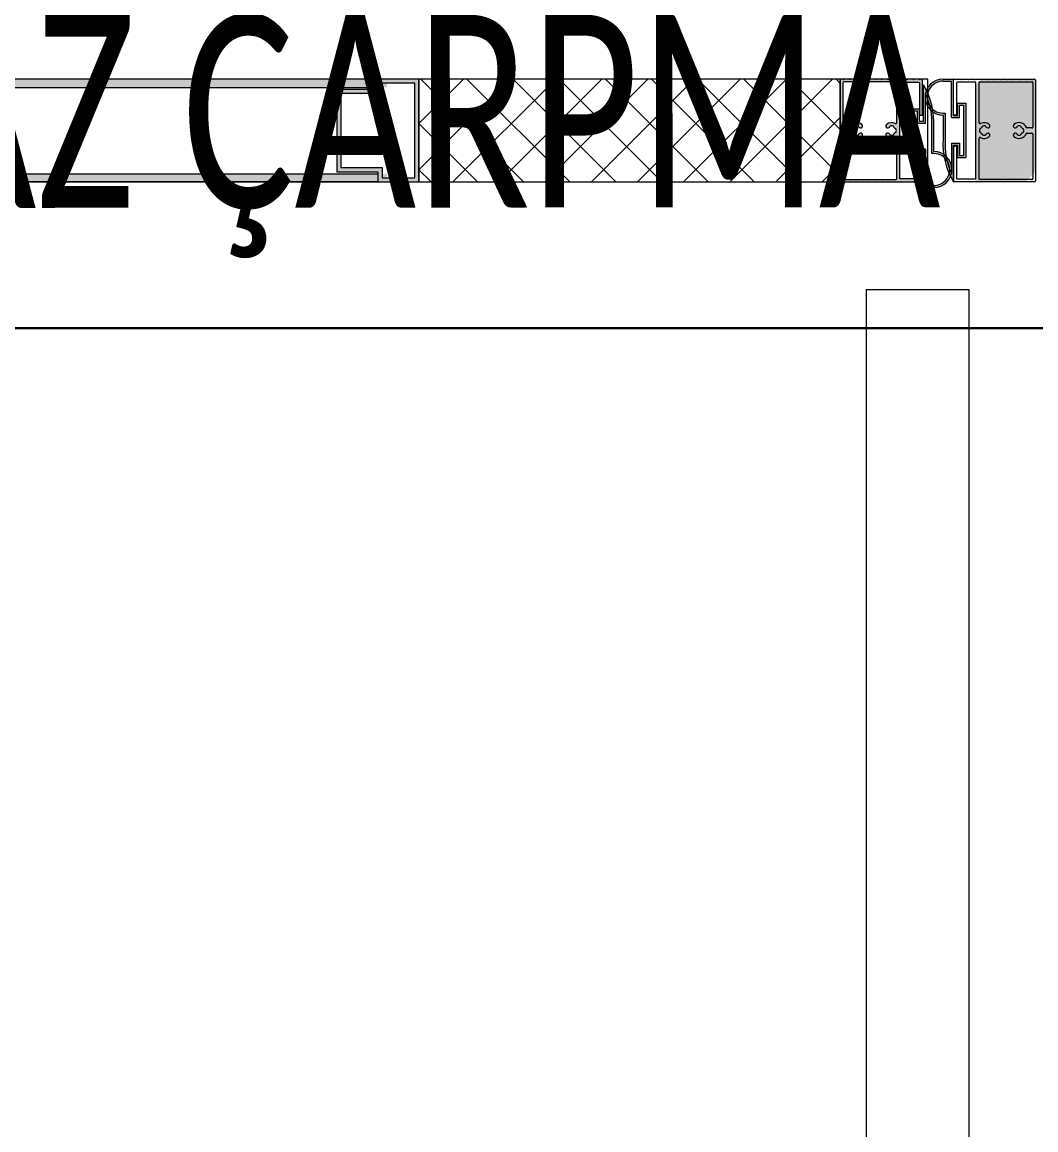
# Model space of a CAD drawing. Header units: millimetres. Extents: x -10496 to -5455, y -188 to 7293.
# Drawn here: x -7990.04 to -7947.97, y 4921.12 to 4967.08 of the extents above; entities that cross this region are included whole.
import ezdxf

# ---------------------------------------------------------------- set-up
doc = ezdxf.new("R2010")
doc.units = ezdxf.units.MM
doc.linetypes.add('ACAD_ISO03W100', pattern=[30, 12, -18])
for name, color, linetype in [('02_BEMASSUNG', 4, 'Continuous'), ('GJC ALAN', 2, 'Continuous'), ('İÇERİK1', 14, 'Continuous'), ('Kıtc-006 Yazı 001', 1, 'Continuous')]:
    doc.layers.add(name, color=color, linetype=linetype)
doc.layers.add('GJC_ölçüler', color=253, linetype='Continuous', lineweight=5)
doc.styles.add('Ölçü50', font='calibri.ttf', dxfattribs={"width": 0.7})

# ---------------------------------------------------------------- blocks, each defined once
blk = doc.blocks.new('180kapı')
at = {"lineweight": 9}
h = blk.add_hatch(color=4, dxfattribs=at)
h.dxf.hatch_style = 1
h.paths.add_polyline_path([(17410.694, 16919.361), (17410.694, 16919.02), (17444.809, 16919.02), (17444.809, 16919.361)])
h.paths.add_polyline_path([(17444.809, 16915.097), (17444.809, 16915.438), (17410.694, 16915.438), (17410.694, 16915.097)])
at = {"lineweight": 9, "true_color": 0x000000}
h = blk.add_hatch(color=18, dxfattribs=at)
h.dxf.hatch_style = 1
h.paths.add_polyline_path([(17444.425, 16919.361), (17446.131, 16919.361), (17446.131, 16915.097), (17444.425, 16915.097), (17444.425, 16915.438), (17444.425, 16915.523), (17442.719, 16915.523), (17442.719, 16918.934), (17444.425, 16918.934)])
h.paths.add_polyline_path([(17444.596, 16919.19), (17444.596, 16918.764), (17442.89, 16918.764), (17442.89, 16915.694), (17444.596, 16915.694), (17444.596, 16915.267), (17445.96, 16915.267), (17445.96, 16919.19)], flags=16)
at = {"lineweight": 9, "true_color": 0xc7c8ca}
h = blk.add_hatch(color=9, dxfattribs=at)
h.dxf.hatch_style = 1
h.paths.add_polyline_path([(17465.095, 16919.361), (17465.069, 16919.335), (17465.043, 16919.361), (17464.83, 16919.361), (17464.805, 16919.335), (17464.779, 16919.361), (17464.566, 16919.361), (17464.54, 16919.335), (17464.515, 16919.361), (17464.301, 16919.361), (17464.276, 16919.335), (17464.25, 16919.361), (17464.037, 16919.361), (17464.011, 16919.335), (17463.986, 16919.361), (17463.773, 16919.361), (17463.747, 16919.335), (17463.721, 16919.361), (17463.657, 16919.361, 0.414214), (17463.615, 16919.318), (17463.615, 16915.139, 0.414214), (17463.657, 16915.097), (17463.721, 16915.097), (17463.747, 16915.122), (17463.773, 16915.097), (17463.986, 16915.097), (17464.011, 16915.122), (17464.037, 16915.097), (17464.25, 16915.097), (17464.276, 16915.122), (17464.301, 16915.097), (17464.515, 16915.097), (17464.54, 16915.122), (17464.566, 16915.097), (17464.779, 16915.097), (17464.805, 16915.122), (17464.83, 16915.097), (17465.043, 16915.097), (17465.069, 16915.122), (17465.095, 16915.097), (17465.308, 16915.097), (17465.333, 16915.122), (17465.359, 16915.097), (17465.572, 16915.097), (17465.598, 16915.122), (17465.623, 16915.097), (17465.837, 16915.097), (17465.862, 16915.122), (17465.888, 16915.097), (17466.101, 16915.097), (17466.127, 16915.122), (17466.152, 16915.097), (17466.365, 16915.097), (17466.391, 16915.122), (17466.416, 16915.097), (17466.63, 16915.097), (17466.655, 16915.122), (17466.681, 16915.097), (17466.894, 16915.097), (17466.92, 16915.122), (17466.945, 16915.097), (17467.005, 16915.097, 0.414214), (17467.026, 16915.118), (17467.026, 16916.589), (17466.919, 16916.589), (17466.898, 16916.589), (17466.898, 16915.25, -0.414214), (17466.872, 16915.224), (17466.088, 16915.224), (17466.088, 16919.233), (17466.872, 16919.233, -0.414214), (17466.898, 16919.207), (17466.898, 16917.868), (17466.919, 16917.868), (17467.026, 16917.868), (17467.026, 16919.34, 0.414214), (17467.005, 16919.361), (17466.945, 16919.361), (17466.92, 16919.335), (17466.894, 16919.361), (17466.681, 16919.361), (17466.655, 16919.335), (17466.63, 16919.361), (17466.416, 16919.361), (17466.391, 16919.335), (17466.365, 16919.361), (17466.152, 16919.361), (17466.127, 16919.335), (17466.101, 16919.361), (17465.888, 16919.361), (17465.862, 16919.335), (17465.837, 16919.361), (17465.623, 16919.361), (17465.598, 16919.335), (17465.572, 16919.361), (17465.359, 16919.361), (17465.333, 16919.335), (17465.308, 16919.361)])
h.paths.add_polyline_path([(17465.939, 16919.254, -0.414214), (17465.96, 16919.233), (17465.96, 16917.558, -0.561991), (17465.898, 16917.52, 0.306782), (17465.532, 16917.477, 1), (17465.638, 16917.354, -0.045173), (17465.663, 16917.372, 0.405963), (17465.673, 16917.393, -0.405143), (17465.684, 16917.413, -0.083097), (17465.747, 16917.424, -0.083097), (17465.811, 16917.413, -0.405143), (17465.821, 16917.393, 0.405963), (17465.832, 16917.372, -0.126932), (17465.89, 16917.313, 0.405974), (17465.911, 16917.303, -0.405144), (17465.932, 16917.292, -0.083419), (17465.942, 16917.228, -0.082774), (17465.932, 16917.165, -0.405142), (17465.911, 16917.155, 0.405953), (17465.89, 16917.144, -0.126935), (17465.832, 16917.085, 0.405963), (17465.821, 16917.065, -0.405143), (17465.811, 16917.044, -0.083097), (17465.747, 16917.034, -0.083097), (17465.684, 16917.044, -0.405143), (17465.673, 16917.065, 0.405963), (17465.663, 16917.085, -0.045173), (17465.638, 16917.103, 1), (17465.532, 16916.98, 0.306781), (17465.898, 16916.937, -0.561991), (17465.96, 16916.899), (17465.96, 16915.224, -0.414214), (17465.939, 16915.203), (17463.764, 16915.203, -0.414214), (17463.721, 16915.246), (17463.721, 16917.079, -0.414214), (17463.764, 16917.122), (17463.969, 16917.122, -0.306059), (17463.993, 16917.106, 0.514738), (17464.512, 16916.98, 1), (17464.406, 16917.103, -0.045173), (17464.382, 16917.085, 0.405963), (17464.371, 16917.065, -0.405143), (17464.361, 16917.044, -0.083097), (17464.297, 16917.034, -0.083097), (17464.234, 16917.044, -0.405143), (17464.223, 16917.065, 0.405963), (17464.213, 16917.085, -0.126932), (17464.154, 16917.144, 0.405974), (17464.133, 16917.155, -0.405144), (17464.113, 16917.165, -0.083419), (17464.102, 16917.229, -0.082774), (17464.113, 16917.292, -0.405142), (17464.133, 16917.303, 0.405953), (17464.154, 16917.313, -0.126935), (17464.213, 16917.372, 0.405963), (17464.223, 16917.393, -0.405143), (17464.234, 16917.413, -0.083097), (17464.297, 16917.424, -0.083097), (17464.361, 16917.413, -0.405143), (17464.371, 16917.393, 0.405963), (17464.382, 16917.372, -0.045173), (17464.406, 16917.354, 1), (17464.512, 16917.477, 0.514738), (17463.993, 16917.351, -0.306059), (17463.969, 16917.335), (17463.764, 16917.335, -0.414214), (17463.721, 16917.378), (17463.721, 16919.212, -0.414214), (17463.764, 16919.254)], flags=16)
at = {"lineweight": 9, "true_color": 0x000000}
h = blk.add_hatch(color=18, dxfattribs=at)
h.dxf.hatch_style = 1
h.paths.add_polyline_path([(17468.308, 16919.365), (17467.881, 16919.365, 1), (17467.881, 16917.87), (17467.881, 16916.861, 0.149126), (17468.308, 16915.101), (17468.308, 16916.617), (17468.478, 16916.617), (17468.478, 16916.105), (17468.82, 16916.105), (17468.82, 16918.361), (17468.478, 16918.361), (17468.478, 16917.85), (17468.308, 16917.85)])
h.paths.add_polyline_path([(17468.223, 16917.764), (17468.564, 16917.764), (17468.564, 16918.276), (17468.734, 16918.276), (17468.734, 16916.19), (17468.564, 16916.19), (17468.564, 16916.702), (17468.223, 16916.702), (17468.223, 16915.452, -0.120241), (17467.967, 16916.861), (17467.967, 16917.955, -1.062317), (17467.881, 16919.28), (17468.223, 16919.28)], flags=16)
at = {"lineweight": 9, "true_color": 0xc7c8ca}
h = blk.add_hatch(color=9, dxfattribs=at)
h.dxf.hatch_style = 1
h.paths.add_polyline_path([(17469.244, 16915.097), (17469.444, 16915.097), (17469.47, 16915.122), (17469.495, 16915.097), (17469.709, 16915.097), (17469.734, 16915.122), (17469.76, 16915.097), (17469.973, 16915.097), (17469.999, 16915.122), (17470.024, 16915.097), (17470.237, 16915.097), (17470.263, 16915.122), (17470.289, 16915.097), (17470.502, 16915.097), (17470.527, 16915.122), (17470.553, 16915.097), (17470.766, 16915.097), (17470.792, 16915.122), (17470.817, 16915.097), (17471.031, 16915.097), (17471.056, 16915.122), (17471.082, 16915.097), (17471.295, 16915.097), (17471.717, 16915.519), (17471.717, 16919.318, 0.668179), (17471.644, 16919.348), (17471.596, 16919.346), (17471.585, 16919.335), (17471.559, 16919.361), (17471.346, 16919.361), (17471.321, 16919.335), (17471.295, 16919.361), (17471.082, 16919.361), (17471.056, 16919.335), (17471.031, 16919.361), (17470.817, 16919.361), (17470.792, 16919.335), (17470.766, 16919.361), (17470.553, 16919.361), (17470.527, 16919.335), (17470.502, 16919.361), (17470.289, 16919.361), (17470.263, 16919.335), (17470.237, 16919.361), (17470.024, 16919.361), (17469.999, 16919.335), (17469.973, 16919.361), (17469.76, 16919.361), (17469.734, 16919.335), (17469.709, 16919.361), (17469.495, 16919.361), (17469.244, 16919.109)])
h = blk.add_hatch(color=9, dxfattribs=at)
h.dxf.hatch_style = 1
h.paths.add_polyline_path([(17465.96, 16915.224), (17465.96, 16916.899, 0.561991), (17465.898, 16916.937, -0.306781), (17465.532, 16916.98, -1), (17465.638, 16917.103, 0.045173), (17465.663, 16917.085, -0.405963), (17465.673, 16917.065, 0.405143), (17465.684, 16917.044, 0.083097), (17465.747, 16917.034, 0.083097), (17465.811, 16917.044, 0.405143), (17465.821, 16917.065, -0.405963), (17465.832, 16917.085, 0.126935), (17465.89, 16917.144, -0.405953), (17465.911, 16917.155, 0.405142), (17465.932, 16917.165, 0.082774), (17465.942, 16917.228, 0.083419), (17465.932, 16917.292, 0.405144), (17465.911, 16917.303, -0.405974), (17465.89, 16917.313, 0.126932), (17465.832, 16917.372, -0.405963), (17465.821, 16917.393, 0.405143), (17465.811, 16917.413, 0.083097), (17465.747, 16917.424, 0.083097), (17465.684, 16917.413, 0.405143), (17465.673, 16917.393, -0.405963), (17465.663, 16917.372, 0.045173), (17465.638, 16917.354, -1), (17465.532, 16917.477, -0.306781), (17465.898, 16917.52, 0.561991), (17465.96, 16917.558), (17465.96, 16919.233, 0.414214), (17465.939, 16919.254), (17463.764, 16919.254, 0.414214), (17463.721, 16919.212), (17463.721, 16917.378, 0.414214), (17463.764, 16917.335), (17463.969, 16917.335, 0.306059), (17463.993, 16917.351, -0.514738), (17464.512, 16917.477, -1), (17464.406, 16917.354, 0.045173), (17464.382, 16917.372, -0.405963), (17464.371, 16917.393, 0.405143), (17464.361, 16917.413, 0.083097), (17464.297, 16917.424, 0.083097), (17464.234, 16917.413, 0.405143), (17464.223, 16917.393, -0.405963), (17464.213, 16917.372, 0.126935), (17464.154, 16917.313, -0.405953), (17464.133, 16917.303, 0.405142), (17464.113, 16917.292, 0.082774), (17464.102, 16917.229, 0.083419), (17464.113, 16917.165, 0.405144), (17464.133, 16917.155, -0.405974), (17464.154, 16917.144, 0.126932), (17464.213, 16917.085, -0.405963), (17464.223, 16917.065, 0.405143), (17464.234, 16917.044, 0.083097), (17464.297, 16917.034, 0.083097), (17464.361, 16917.044, 0.405143), (17464.371, 16917.065, -0.405963), (17464.382, 16917.085, 0.045173), (17464.406, 16917.103, -1), (17464.512, 16916.98, -0.514738), (17463.993, 16917.106, 0.306059), (17463.969, 16917.122), (17463.764, 16917.122, 0.414214), (17463.721, 16917.079), (17463.721, 16915.246, 0.414214), (17463.764, 16915.203), (17465.939, 16915.203, 0.414214)], flags=17)
h.paths.add_polyline_path([(17465.96, 16915.224, -0.414214), (17465.939, 16915.203), (17463.764, 16915.203, -0.414214), (17463.721, 16915.246), (17463.721, 16917.079, -0.414214), (17463.764, 16917.122), (17463.969, 16917.122, -0.306059), (17463.993, 16917.106, 0.514738), (17464.512, 16916.98, 1), (17464.406, 16917.103, -0.054412), (17464.376, 16917.082, 0.301481), (17464.371, 16917.065, -0.405143), (17464.361, 16917.044, -0.083097), (17464.297, 16917.034, -0.083097), (17464.234, 16917.044, -0.405143), (17464.223, 16917.065, 0.301481), (17464.218, 16917.082, -0.145709), (17464.151, 16917.15, 0.301473), (17464.133, 16917.155, -0.405144), (17464.113, 16917.165, -0.083419), (17464.102, 16917.229, -0.082774), (17464.113, 16917.292, -0.405142), (17464.133, 16917.303, 0.301489), (17464.151, 16917.308, -0.145709), (17464.218, 16917.375, 0.301481), (17464.223, 16917.393, -0.405143), (17464.234, 16917.413, -0.083097), (17464.297, 16917.424, -0.083097), (17464.361, 16917.413, -0.405143), (17464.371, 16917.393, 0.301481), (17464.376, 16917.375, -0.054412), (17464.406, 16917.354, 1), (17464.512, 16917.477, 0.514738), (17463.993, 16917.351, -0.306059), (17463.969, 16917.335), (17463.764, 16917.335, -0.414214), (17463.721, 16917.378), (17463.721, 16919.212, -0.414214), (17463.764, 16919.254), (17465.939, 16919.254, -0.414214), (17465.96, 16919.233), (17465.96, 16917.558, -0.561991), (17465.898, 16917.52, 0.306782), (17465.532, 16917.477, 1), (17465.638, 16917.354, -0.054412), (17465.668, 16917.375, 0.301481), (17465.673, 16917.393, -0.405143), (17465.684, 16917.413, -0.083097), (17465.747, 16917.424, -0.083097), (17465.811, 16917.413, -0.405143), (17465.821, 16917.393, 0.301481), (17465.826, 16917.375, -0.145709), (17465.893, 16917.308, 0.301473), (17465.911, 16917.303, -0.405144), (17465.932, 16917.292, -0.083419), (17465.942, 16917.228, -0.082774), (17465.932, 16917.165, -0.405142), (17465.911, 16917.155, 0.301489), (17465.893, 16917.15, -0.145709), (17465.826, 16917.082, 0.301481), (17465.821, 16917.065, -0.405143), (17465.811, 16917.044, -0.083097), (17465.747, 16917.034, -0.083097), (17465.684, 16917.044, -0.405143), (17465.673, 16917.065, 0.301481), (17465.668, 16917.082, -0.054412), (17465.638, 16917.103, 1), (17465.532, 16916.98, 0.306781), (17465.898, 16916.937, -0.561991), (17465.96, 16916.899)], flags=17)
at = {"lineweight": 9, "true_color": 0x000000}
h = blk.add_hatch(color=18, dxfattribs=at)
h.dxf.hatch_style = 1
h.paths.add_polyline_path([(17467.069, 16914.862), (17467.495, 16914.862, 1), (17467.495, 16916.357), (17467.495, 16917.366, 0.149126), (17467.069, 16919.126), (17467.069, 16917.61), (17466.898, 16917.61), (17466.898, 16918.122), (17466.557, 16918.122), (17466.557, 16915.866), (17466.898, 16915.866), (17466.898, 16916.378), (17467.069, 16916.378)])
h.paths.add_polyline_path([(17467.154, 16916.463), (17466.813, 16916.463), (17466.813, 16915.951), (17466.642, 16915.951), (17466.642, 16918.037), (17466.813, 16918.037), (17466.813, 16917.525), (17467.154, 16917.525), (17467.154, 16918.775, -0.120241), (17467.41, 16917.366), (17467.41, 16916.272, -1.062317), (17467.495, 16914.947), (17467.154, 16914.947)], flags=16)
at = {"lineweight": 9, "true_color": 0xc7c8ca}
h = blk.add_hatch(color=9, dxfattribs=at)
h.dxf.hatch_style = 1
h.paths.add_polyline_path([(17469.372, 16915.224), (17469.372, 16916.899, -0.561991), (17469.434, 16916.937, 0.306781), (17469.8, 16916.98, 1), (17469.694, 16917.103, -0.045173), (17469.669, 16917.085, 0.405963), (17469.659, 16917.065, -0.405143), (17469.648, 16917.044, -0.083097), (17469.585, 16917.034, -0.083097), (17469.521, 16917.044, -0.405143), (17469.511, 16917.065, 0.405963), (17469.5, 16917.085, -0.126935), (17469.441, 16917.144, 0.405953), (17469.421, 16917.155, -0.405142), (17469.4, 16917.165, -0.082774), (17469.39, 16917.228, -0.083419), (17469.4, 16917.292, -0.405144), (17469.421, 16917.303, 0.405974), (17469.441, 16917.313, -0.126932), (17469.5, 16917.372, 0.405963), (17469.511, 16917.393, -0.405143), (17469.521, 16917.413, -0.083097), (17469.585, 16917.424, -0.083097), (17469.648, 16917.413, -0.405143), (17469.659, 16917.393, 0.405963), (17469.669, 16917.372, -0.045173), (17469.694, 16917.354, 1), (17469.8, 16917.477, 0.306781), (17469.434, 16917.52, -0.561991), (17469.372, 16917.558), (17469.372, 16919.233, -0.414214), (17469.393, 16919.254), (17471.568, 16919.254, -0.414214), (17471.61, 16919.212), (17471.61, 16917.378, -0.414214), (17471.568, 16917.335), (17471.363, 16917.335, -0.306059), (17471.339, 16917.351, 0.514738), (17470.82, 16917.477, 1), (17470.926, 16917.354, -0.045173), (17470.95, 16917.372, 0.405963), (17470.961, 16917.393, -0.405143), (17470.971, 16917.413, -0.083097), (17471.035, 16917.424, -0.083097), (17471.098, 16917.413, -0.405143), (17471.109, 16917.393, 0.405963), (17471.119, 16917.372, -0.126935), (17471.178, 16917.313, 0.405953), (17471.199, 16917.303, -0.405142), (17471.219, 16917.292, -0.082774), (17471.23, 16917.229, -0.083419), (17471.219, 16917.165, -0.405144), (17471.199, 16917.155, 0.405974), (17471.178, 16917.144, -0.126932), (17471.119, 16917.085, 0.405963), (17471.109, 16917.065, -0.405143), (17471.098, 16917.044, -0.083097), (17471.035, 16917.034, -0.083097), (17470.971, 16917.044, -0.405143), (17470.961, 16917.065, 0.405963), (17470.95, 16917.085, -0.045173), (17470.926, 16917.103, 1), (17470.82, 16916.98, 0.514738), (17471.339, 16917.106, -0.306059), (17471.363, 16917.122), (17471.568, 16917.122, -0.414214), (17471.61, 16917.079), (17471.61, 16915.246, -0.414214), (17471.568, 16915.203), (17469.393, 16915.203, -0.414214)], flags=17)
h.paths.add_polyline_path([(17469.372, 16915.224, 0.414214), (17469.393, 16915.203), (17471.568, 16915.203, 0.414214), (17471.61, 16915.246), (17471.61, 16917.079, 0.414214), (17471.568, 16917.122), (17471.363, 16917.122, 0.306059), (17471.339, 16917.106, -0.514738), (17470.82, 16916.98, -1), (17470.926, 16917.103, 0.054412), (17470.956, 16917.082, -0.301481), (17470.961, 16917.065, 0.405143), (17470.971, 16917.044, 0.083097), (17471.035, 16917.034, 0.083097), (17471.098, 16917.044, 0.405143), (17471.109, 16917.065, -0.301481), (17471.114, 16917.082, 0.145709), (17471.181, 16917.15, -0.301473), (17471.199, 16917.155, 0.405144), (17471.219, 16917.165, 0.083419), (17471.23, 16917.229, 0.082774), (17471.219, 16917.292, 0.405142), (17471.199, 16917.303, -0.301489), (17471.181, 16917.308, 0.145709), (17471.114, 16917.375, -0.301481), (17471.109, 16917.393, 0.405143), (17471.098, 16917.413, 0.083097), (17471.035, 16917.424, 0.083097), (17470.971, 16917.413, 0.405143), (17470.961, 16917.393, -0.301481), (17470.956, 16917.375, 0.054412), (17470.926, 16917.354, -1), (17470.82, 16917.477, -0.514738), (17471.339, 16917.351, 0.306059), (17471.363, 16917.335), (17471.568, 16917.335, 0.414214), (17471.61, 16917.378), (17471.61, 16919.212, 0.414214), (17471.568, 16919.254), (17469.393, 16919.254, 0.414214), (17469.372, 16919.233), (17469.372, 16917.558, 0.561991), (17469.434, 16917.52, -0.306782), (17469.8, 16917.477, -1), (17469.694, 16917.354, 0.054412), (17469.664, 16917.375, -0.301481), (17469.659, 16917.393, 0.405143), (17469.648, 16917.413, 0.083097), (17469.585, 16917.424, 0.083097), (17469.521, 16917.413, 0.405143), (17469.511, 16917.393, -0.301481), (17469.506, 16917.375, 0.145709), (17469.438, 16917.308, -0.301473), (17469.421, 16917.303, 0.405144), (17469.4, 16917.292, 0.083419), (17469.39, 16917.228, 0.082774), (17469.4, 16917.165, 0.405142), (17469.421, 16917.155, -0.301489), (17469.438, 16917.15, 0.145709), (17469.506, 16917.082, -0.301481), (17469.511, 16917.065, 0.405143), (17469.521, 16917.044, 0.083097), (17469.585, 16917.034, 0.083097), (17469.648, 16917.044, 0.405143), (17469.659, 16917.065, -0.301481), (17469.664, 16917.082, 0.054412), (17469.694, 16917.103, -1), (17469.8, 16916.98, -0.306781), (17469.434, 16916.937, 0.561991), (17469.372, 16916.899)], flags=17)
at = {"lineweight": 9}
for p, q in [((17467.246, 16919.361), (17388.313, 16919.361)), ((17444.425, 16919.361), (17410.694, 16919.361)), ((17446.131, 16919.361), (17444.425, 16919.361)), ((17444.425, 16919.361), (17444.425, 16918.934)), ((17444.425, 16919.02), (17444.425, 16919.361)), ((17446.131, 16915.097), (17446.131, 16919.361)), ((17463.615, 16919.361), (17446.131, 16919.361)), ((17446.131, 16919.361), (17446.131, 16915.097)), ((17463.615, 16915.097), (17463.615, 16919.361)), ((17467.246, 16915.097), (17467.246, 16919.361)), ((17467.881, 16919.365), (17468.308, 16919.365)), ((17468.308, 16917.85), (17468.308, 16919.365)), ((17410.694, 16919.02), (17444.425, 16919.02)), ((17444.425, 16918.934), (17442.719, 16918.934)), ((17442.719, 16918.934), (17442.719, 16915.523)), ((17445.96, 16919.19), (17444.596, 16919.19)), ((17444.596, 16919.19), (17444.596, 16918.764)), ((17445.96, 16915.267), (17445.96, 16919.19)), ((17467.069, 16917.61), (17467.069, 16919.126)), ((17467.881, 16919.28), (17468.223, 16919.28)), ((17468.223, 16917.764), (17468.223, 16919.28)), ((17444.596, 16918.764), (17442.89, 16918.764)), ((17442.89, 16918.764), (17442.89, 16915.694)), ((17467.154, 16917.525), (17467.154, 16918.775)), ((17466.898, 16918.122), (17466.557, 16918.122)), ((17466.557, 16915.866), (17466.557, 16918.122)), ((17466.813, 16918.037), (17466.642, 16918.037)), ((17466.642, 16915.951), (17466.642, 16918.037)), ((17466.813, 16917.525), (17466.813, 16918.037)), ((17466.898, 16917.61), (17466.898, 16918.122)), ((17467.967, 16917.955), (17467.967, 16916.861)), ((17468.478, 16917.85), (17468.478, 16918.361)), ((17468.478, 16918.361), (17468.82, 16918.361)), ((17468.564, 16917.764), (17468.564, 16918.276)), ((17468.564, 16918.276), (17468.734, 16918.276)), ((17468.734, 16918.276), (17468.734, 16916.19)), ((17468.82, 16918.361), (17468.82, 16916.105)), ((17467.154, 16917.525), (17466.813, 16917.525)), ((17467.069, 16917.61), (17466.898, 16917.61)), ((17467.881, 16917.87), (17467.881, 16916.861)), ((17468.223, 16917.764), (17468.564, 16917.764)), ((17468.308, 16917.85), (17468.478, 16917.85)), ((17467.41, 16916.272), (17467.41, 16917.366)), ((17467.495, 16916.357), (17467.495, 16917.366)), ((17468.223, 16916.702), (17468.223, 16915.452)), ((17468.223, 16916.702), (17468.564, 16916.702)), ((17468.308, 16916.617), (17468.308, 16915.101)), ((17468.308, 16916.617), (17468.478, 16916.617)), ((17468.478, 16916.617), (17468.478, 16916.105)), ((17468.564, 16916.702), (17468.564, 16916.19)), ((17467.154, 16916.463), (17466.813, 16916.463)), ((17466.813, 16916.463), (17466.813, 16915.951)), ((17467.069, 16916.378), (17466.898, 16916.378)), ((17466.898, 16916.378), (17466.898, 16915.866)), ((17467.069, 16916.378), (17467.069, 16914.862)), ((17467.154, 16916.463), (17467.154, 16914.947)), ((17468.478, 16916.105), (17468.82, 16916.105)), ((17468.564, 16916.19), (17468.734, 16916.19)), ((17442.89, 16915.694), (17444.596, 16915.694)), ((17444.596, 16915.694), (17444.596, 16915.267)), ((17466.898, 16915.866), (17466.557, 16915.866)), ((17466.813, 16915.951), (17466.642, 16915.951)), ((17410.694, 16915.438), (17444.425, 16915.438)), ((17442.719, 16915.523), (17444.425, 16915.523)), ((17444.425, 16915.523), (17444.425, 16915.097)), ((17444.425, 16915.438), (17444.425, 16915.097)), ((17444.596, 16915.267), (17445.96, 16915.267)), ((17388.313, 16915.097), (17467.246, 16915.097)), ((17444.425, 16915.097), (17410.694, 16915.097)), ((17444.425, 16915.097), (17446.131, 16915.097)), ((17446.131, 16915.097), (17463.615, 16915.097)), ((17467.495, 16914.862), (17467.069, 16914.862)), ((17467.495, 16914.947), (17467.154, 16914.947)), ((17464.688, 16910.631), (17464.688, 16831.314)), ((17464.688, 16910.631), (17468.952, 16910.631)), ((17468.952, 16910.631), (17468.952, 16831.314))]:
    blk.add_line(p, q, dxfattribs=at)
at = {"color": 40, "linetype": 'Continuous', "lineweight": 9, "true_color": 0xf8d731}
for p, q in [((17446.131, 16917.517), (17447.975, 16919.361)), ((17446.131, 16915.603), (17449.889, 16919.361)), ((17450.47, 16915.097), (17446.205, 16919.361)), ((17447.54, 16915.097), (17451.804, 16919.361)), ((17452.384, 16915.097), (17448.12, 16919.361)), ((17449.454, 16915.097), (17453.719, 16919.361)), ((17454.299, 16915.097), (17450.035, 16919.361)), ((17451.369, 16915.097), (17455.634, 16919.361)), ((17456.214, 16915.097), (17451.95, 16919.361)), ((17453.284, 16915.097), (17457.548, 16919.361)), ((17458.129, 16915.097), (17453.864, 16919.361)), ((17455.199, 16915.097), (17459.463, 16919.361)), ((17460.043, 16915.097), (17455.779, 16919.361)), ((17457.113, 16915.097), (17461.378, 16919.361)), ((17461.958, 16915.097), (17457.694, 16919.361)), ((17459.028, 16915.097), (17463.293, 16919.361)), ((17463.615, 16915.355), (17459.609, 16919.361)), ((17463.615, 16917.269), (17461.523, 16919.361)), ((17463.615, 16919.184), (17463.438, 16919.361)), ((17448.555, 16915.097), (17446.131, 16917.52)), ((17460.943, 16915.097), (17463.615, 16917.768)), ((17462.858, 16915.097), (17463.615, 16915.854)), ((17446.64, 16915.097), (17446.131, 16915.606))]:
    blk.add_line(p, q, dxfattribs=at)
at = {"lineweight": 9}
for centre, radius, start, end in [((17467.881, 16918.618), 0.748, 90, 270), ((17464.396, 16917.547), 3.104, 356.6532, 30.5804), ((17467.884, 16918.615), 0.665, 90.2223, 277.1454), ((17464.394, 16917.546), 3.021, 356.5763, 24.0018), ((17470.98, 16916.68), 3.104, 176.6532, 210.5804), ((17470.983, 16916.681), 3.021, 176.5763, 204.0018), ((17467.492, 16915.612), 0.665, 270.2223, 97.1454), ((17467.495, 16915.609), 0.748, 270, 90)]:
    blk.add_arc(centre, radius, start, end, dxfattribs=at)
at = {"layer": '02_BEMASSUNG', "linetype": 'ACAD_ISO03W100', "lineweight": 9}
blk.add_arc((17483.093, 16923.706), 94.207, 187.98016, 258.73348, dxfattribs=at)
at = {"layer": 'İÇERİK1', "color": 0, "lineweight": 9}
for p, q in [((17463.615, 16919.318), (17463.615, 16915.139)), ((17463.721, 16919.361), (17463.657, 16919.361)), ((17463.747, 16919.335), (17463.721, 16919.361)), ((17463.773, 16919.361), (17463.747, 16919.335)), ((17463.986, 16919.361), (17463.773, 16919.361)), ((17464.011, 16919.335), (17463.986, 16919.361)), ((17464.037, 16919.361), (17464.011, 16919.335)), ((17464.25, 16919.361), (17464.037, 16919.361)), ((17464.276, 16919.335), (17464.25, 16919.361)), ((17464.301, 16919.361), (17464.276, 16919.335)), ((17464.515, 16919.361), (17464.301, 16919.361)), ((17464.54, 16919.335), (17464.515, 16919.361)), ((17464.566, 16919.361), (17464.54, 16919.335)), ((17464.779, 16919.361), (17464.566, 16919.361)), ((17464.805, 16919.335), (17464.779, 16919.361)), ((17464.83, 16919.361), (17464.805, 16919.335)), ((17465.043, 16919.361), (17464.83, 16919.361)), ((17465.069, 16919.335), (17465.043, 16919.361)), ((17465.095, 16919.361), (17465.069, 16919.335)), ((17465.308, 16919.361), (17465.095, 16919.361)), ((17465.333, 16919.335), (17465.308, 16919.361)), ((17465.359, 16919.361), (17465.333, 16919.335)), ((17465.572, 16919.361), (17465.359, 16919.361)), ((17465.598, 16919.335), (17465.572, 16919.361)), ((17465.623, 16919.361), (17465.598, 16919.335)), ((17465.837, 16919.361), (17465.623, 16919.361)), ((17465.862, 16919.335), (17465.837, 16919.361)), ((17465.888, 16919.361), (17465.862, 16919.335)), ((17466.101, 16919.361), (17465.888, 16919.361)), ((17466.127, 16919.335), (17466.101, 16919.361)), ((17466.152, 16919.361), (17466.127, 16919.335)), ((17466.365, 16919.361), (17466.152, 16919.361)), ((17466.391, 16919.335), (17466.365, 16919.361)), ((17466.416, 16919.361), (17466.391, 16919.335)), ((17466.63, 16919.361), (17466.416, 16919.361)), ((17466.655, 16919.335), (17466.63, 16919.361)), ((17466.681, 16919.361), (17466.655, 16919.335)), ((17466.894, 16919.361), (17466.681, 16919.361)), ((17466.92, 16919.335), (17466.894, 16919.361)), ((17466.945, 16919.361), (17466.92, 16919.335)), ((17467.005, 16919.361), (17466.945, 16919.361)), ((17467.026, 16917.868), (17467.026, 16919.34)), ((17468.306, 16917.868), (17468.306, 16919.34)), ((17468.327, 16919.361), (17468.387, 16919.361)), ((17468.387, 16919.361), (17468.412, 16919.335)), ((17468.412, 16919.335), (17468.438, 16919.361)), ((17468.438, 16919.361), (17468.651, 16919.361)), ((17468.651, 16919.361), (17468.677, 16919.335)), ((17468.677, 16919.335), (17468.702, 16919.361)), ((17468.702, 16919.361), (17468.915, 16919.361)), ((17468.915, 16919.361), (17468.941, 16919.335)), ((17468.941, 16919.335), (17468.967, 16919.361)), ((17468.967, 16919.361), (17469.18, 16919.361)), ((17469.18, 16919.361), (17469.205, 16919.335)), ((17469.205, 16919.335), (17469.231, 16919.361)), ((17469.231, 16919.361), (17469.444, 16919.361)), ((17469.444, 16919.361), (17469.47, 16919.335)), ((17469.47, 16919.335), (17469.495, 16919.361)), ((17469.495, 16919.361), (17469.709, 16919.361)), ((17469.709, 16919.361), (17469.734, 16919.335)), ((17469.734, 16919.335), (17469.76, 16919.361)), ((17469.76, 16919.361), (17469.973, 16919.361)), ((17469.973, 16919.361), (17469.999, 16919.335)), ((17469.999, 16919.335), (17470.024, 16919.361)), ((17470.024, 16919.361), (17470.237, 16919.361)), ((17470.237, 16919.361), (17470.263, 16919.335)), ((17470.263, 16919.335), (17470.289, 16919.361)), ((17470.289, 16919.361), (17470.502, 16919.361)), ((17470.502, 16919.361), (17470.527, 16919.335)), ((17470.527, 16919.335), (17470.553, 16919.361)), ((17470.553, 16919.361), (17470.766, 16919.361)), ((17470.766, 16919.361), (17470.792, 16919.335)), ((17470.792, 16919.335), (17470.817, 16919.361)), ((17470.817, 16919.361), (17471.031, 16919.361)), ((17471.031, 16919.361), (17471.056, 16919.335)), ((17471.056, 16919.335), (17471.082, 16919.361)), ((17471.082, 16919.361), (17471.295, 16919.361)), ((17471.295, 16919.361), (17471.321, 16919.335)), ((17471.321, 16919.335), (17471.346, 16919.361)), ((17471.346, 16919.361), (17471.559, 16919.361)), ((17471.559, 16919.361), (17471.585, 16919.335)), ((17471.585, 16919.335), (17471.61, 16919.361)), ((17471.61, 16919.361), (17471.674, 16919.361)), ((17471.717, 16919.318), (17471.717, 16915.139)), ((17463.721, 16919.212), (17463.721, 16917.378)), ((17465.939, 16919.254), (17463.764, 16919.254)), ((17465.96, 16917.558), (17465.96, 16919.233)), ((17466.088, 16915.224), (17466.088, 16919.233)), ((17466.088, 16919.233), (17466.872, 16919.233)), ((17466.898, 16919.207), (17466.898, 16917.868)), ((17468.434, 16919.207), (17468.434, 16917.868)), ((17469.244, 16919.233), (17468.459, 16919.233)), ((17469.244, 16915.224), (17469.244, 16919.233)), ((17469.372, 16917.558), (17469.372, 16919.233)), ((17469.393, 16919.254), (17471.568, 16919.254)), ((17471.61, 16919.212), (17471.61, 16917.378)), ((17466.898, 16917.868), (17466.919, 16917.868)), ((17466.919, 16917.868), (17467.026, 16917.868)), ((17468.413, 16917.868), (17468.306, 16917.868)), ((17468.434, 16917.868), (17468.413, 16917.868)), ((17463.721, 16917.079), (17463.721, 16915.246)), ((17463.764, 16917.335), (17463.969, 16917.335)), ((17463.969, 16917.122), (17463.764, 16917.122)), ((17471.568, 16917.335), (17471.363, 16917.335)), ((17471.363, 16917.122), (17471.568, 16917.122)), ((17471.61, 16917.079), (17471.61, 16915.246)), ((17465.96, 16915.224), (17465.96, 16916.899)), ((17466.919, 16916.589), (17466.898, 16916.589)), ((17466.898, 16916.589), (17466.898, 16915.25)), ((17467.026, 16916.589), (17466.919, 16916.589)), ((17467.026, 16915.118), (17467.026, 16916.589)), ((17468.306, 16916.589), (17468.413, 16916.589)), ((17468.306, 16915.118), (17468.306, 16916.589)), ((17468.413, 16916.589), (17468.434, 16916.589)), ((17468.434, 16916.589), (17468.434, 16915.25)), ((17469.372, 16915.224), (17469.372, 16916.899)), ((17463.764, 16915.203), (17465.939, 16915.203)), ((17466.872, 16915.224), (17466.088, 16915.224)), ((17468.459, 16915.224), (17469.244, 16915.224)), ((17471.568, 16915.203), (17469.393, 16915.203)), ((17463.657, 16915.097), (17463.721, 16915.097)), ((17463.721, 16915.097), (17463.747, 16915.122)), ((17463.747, 16915.122), (17463.773, 16915.097)), ((17463.773, 16915.097), (17463.986, 16915.097)), ((17463.986, 16915.097), (17464.011, 16915.122)), ((17464.011, 16915.122), (17464.037, 16915.097)), ((17464.037, 16915.097), (17464.25, 16915.097)), ((17464.25, 16915.097), (17464.276, 16915.122)), ((17464.276, 16915.122), (17464.301, 16915.097)), ((17464.301, 16915.097), (17464.515, 16915.097)), ((17464.515, 16915.097), (17464.54, 16915.122)), ((17464.54, 16915.122), (17464.566, 16915.097)), ((17464.566, 16915.097), (17464.779, 16915.097)), ((17464.779, 16915.097), (17464.805, 16915.122)), ((17464.805, 16915.122), (17464.83, 16915.097)), ((17464.83, 16915.097), (17465.043, 16915.097)), ((17465.043, 16915.097), (17465.069, 16915.122)), ((17465.069, 16915.122), (17465.095, 16915.097)), ((17465.095, 16915.097), (17465.308, 16915.097)), ((17465.308, 16915.097), (17465.333, 16915.122)), ((17465.333, 16915.122), (17465.359, 16915.097)), ((17465.359, 16915.097), (17465.572, 16915.097)), ((17465.572, 16915.097), (17465.598, 16915.122)), ((17465.598, 16915.122), (17465.623, 16915.097)), ((17465.623, 16915.097), (17465.837, 16915.097)), ((17465.837, 16915.097), (17465.862, 16915.122)), ((17465.862, 16915.122), (17465.888, 16915.097)), ((17465.888, 16915.097), (17466.101, 16915.097)), ((17466.101, 16915.097), (17466.127, 16915.122)), ((17466.127, 16915.122), (17466.152, 16915.097)), ((17466.152, 16915.097), (17466.365, 16915.097)), ((17466.365, 16915.097), (17466.391, 16915.122)), ((17466.391, 16915.122), (17466.416, 16915.097)), ((17466.416, 16915.097), (17466.63, 16915.097)), ((17466.63, 16915.097), (17466.655, 16915.122)), ((17466.655, 16915.122), (17466.681, 16915.097)), ((17466.681, 16915.097), (17466.894, 16915.097)), ((17466.894, 16915.097), (17466.92, 16915.122)), ((17466.92, 16915.122), (17466.945, 16915.097)), ((17466.945, 16915.097), (17467.005, 16915.097)), ((17468.387, 16915.097), (17468.327, 16915.097)), ((17468.412, 16915.122), (17468.387, 16915.097)), ((17468.438, 16915.097), (17468.412, 16915.122)), ((17468.651, 16915.097), (17468.438, 16915.097)), ((17468.677, 16915.122), (17468.651, 16915.097)), ((17468.702, 16915.097), (17468.677, 16915.122)), ((17468.915, 16915.097), (17468.702, 16915.097)), ((17468.941, 16915.122), (17468.915, 16915.097)), ((17468.967, 16915.097), (17468.941, 16915.122)), ((17469.18, 16915.097), (17468.967, 16915.097)), ((17469.205, 16915.122), (17469.18, 16915.097)), ((17469.231, 16915.097), (17469.205, 16915.122)), ((17469.444, 16915.097), (17469.231, 16915.097)), ((17469.47, 16915.122), (17469.444, 16915.097)), ((17469.495, 16915.097), (17469.47, 16915.122)), ((17469.709, 16915.097), (17469.495, 16915.097)), ((17469.734, 16915.122), (17469.709, 16915.097)), ((17469.76, 16915.097), (17469.734, 16915.122)), ((17469.973, 16915.097), (17469.76, 16915.097)), ((17469.999, 16915.122), (17469.973, 16915.097)), ((17470.024, 16915.097), (17469.999, 16915.122)), ((17470.237, 16915.097), (17470.024, 16915.097)), ((17470.263, 16915.122), (17470.237, 16915.097)), ((17470.289, 16915.097), (17470.263, 16915.122)), ((17470.502, 16915.097), (17470.289, 16915.097)), ((17470.527, 16915.122), (17470.502, 16915.097)), ((17470.553, 16915.097), (17470.527, 16915.122)), ((17470.766, 16915.097), (17470.553, 16915.097)), ((17470.792, 16915.122), (17470.766, 16915.097)), ((17470.817, 16915.097), (17470.792, 16915.122)), ((17471.031, 16915.097), (17470.817, 16915.097)), ((17471.056, 16915.122), (17471.031, 16915.097)), ((17471.082, 16915.097), (17471.056, 16915.122)), ((17471.295, 16915.097), (17471.082, 16915.097)), ((17471.321, 16915.122), (17471.295, 16915.097)), ((17471.346, 16915.097), (17471.321, 16915.122)), ((17471.559, 16915.097), (17471.346, 16915.097)), ((17471.585, 16915.122), (17471.559, 16915.097)), ((17471.61, 16915.097), (17471.585, 16915.122)), ((17471.674, 16915.097), (17471.61, 16915.097))]:
    blk.add_line(p, q, dxfattribs=at)
for centre, radius, start, end in [((17463.657, 16919.318), 0.0426, 90, 180), ((17467.005, 16919.34), 0.0213, 0, 90), ((17468.327, 16919.34), 0.0213, 90, 180), ((17471.674, 16919.318), 0.0426, 0, 90), ((17463.764, 16919.212), 0.0426, 90, 180), ((17465.939, 16919.233), 0.0213, 0, 90), ((17466.872, 16919.207), 0.0256, 0, 90), ((17468.459, 16919.207), 0.0256, 90, 180), ((17469.393, 16919.233), 0.0213, 90, 180), ((17471.568, 16919.212), 0.0426, 0, 90), ((17464.297, 16917.229), 0.328, 49.1223, 158.0687), ((17464.459, 16917.416), 0.081, 229.1222, 49.1225), ((17465.585, 16917.416), 0.081, 130.8773, 310.878), ((17465.747, 16917.229), 0.328, 62.6576, 130.8777), ((17465.918, 16917.558), 0.0426, 242.6576, 0), ((17469.414, 16917.558), 0.0426, 180, 297.3424), ((17469.585, 16917.229), 0.328, 49.1223, 117.3424), ((17469.747, 16917.416), 0.081, 229.122, 49.1227), ((17470.873, 16917.416), 0.081, 130.8775, 310.8778), ((17471.035, 16917.229), 0.328, 21.9313, 130.8777), ((17463.764, 16917.378), 0.0426, 180, 270), ((17463.764, 16917.079), 0.0426, 90, 180), ((17463.969, 16917.361), 0.0256, 270, 338.0687), ((17463.969, 16917.097), 0.0256, 21.9313, 90), ((17464.297, 16917.229), 0.328, 201.9313, 310.8777), ((17464.297, 16917.229), 0.195, 160.9996, 179.9268), ((17464.297, 16917.229), 0.195, 179.9268, 199.0008), ((17464.128, 16917.287), 0.0166, 72.7799, 160.9996), ((17464.128, 16917.171), 0.0166, 199.0008, 287.2209), ((17464.138, 16917.319), 0.0166, 252.7799, 341.1592), ((17464.138, 16917.139), 0.0166, 18.8373, 107.2209), ((17464.297, 16917.229), 0.166, 120.5319, 149.4686), ((17464.297, 16917.229), 0.166, 210.5321, 239.4681), ((17464.207, 16917.388), 0.0166, 288.8393, 17.2207), ((17464.207, 16917.07), 0.0166, 342.7793, 71.1607), ((17464.239, 16917.398), 0.0166, 109.0008, 197.2207), ((17464.239, 16917.06), 0.0166, 162.7793, 250.9992), ((17464.297, 16917.229), 0.195, 90, 109.0008), ((17464.297, 16917.229), 0.195, 250.9992, 270), ((17464.297, 16917.229), 0.195, 70.9992, 90), ((17464.297, 16917.229), 0.195, 270, 289.0008), ((17464.355, 16917.398), 0.0166, 342.7793, 70.9992), ((17464.355, 16917.06), 0.0166, 289.0008, 17.2207), ((17464.387, 16917.388), 0.0166, 162.7793, 251.1607), ((17464.387, 16917.07), 0.0166, 108.8393, 197.2207), ((17464.297, 16917.229), 0.166, 49.1223, 59.4681), ((17464.297, 16917.229), 0.166, 300.5319, 310.8777), ((17464.459, 16917.042), 0.081, 310.8776, 130.8777), ((17465.585, 16917.042), 0.081, 49.1223, 229.1224), ((17465.747, 16917.229), 0.166, 120.5319, 130.8777), ((17465.747, 16917.229), 0.166, 229.1223, 239.4681), ((17465.657, 16917.388), 0.0166, 288.8393, 17.2207), ((17465.657, 16917.07), 0.0166, 342.7793, 71.1607), ((17465.689, 16917.398), 0.0166, 109.0008, 197.2207), ((17465.689, 16917.06), 0.0166, 162.7793, 250.9992), ((17465.747, 16917.229), 0.195, 90, 109.0008), ((17465.747, 16917.229), 0.195, 250.9992, 270), ((17465.747, 16917.229), 0.195, 70.9992, 90), ((17465.747, 16917.229), 0.195, 270, 289.0008), ((17465.805, 16917.398), 0.0166, 342.7793, 70.9992), ((17465.805, 16917.06), 0.0166, 289.0008, 17.2207), ((17465.837, 16917.388), 0.0166, 162.7793, 251.1607), ((17465.837, 16917.07), 0.0166, 108.8393, 197.2207), ((17465.747, 16917.229), 0.166, 30.5321, 59.4681), ((17465.747, 16917.229), 0.166, 300.5319, 329.4686), ((17465.906, 16917.319), 0.0166, 198.8373, 287.2209), ((17465.906, 16917.139), 0.0166, 72.7799, 161.1592), ((17465.916, 16917.287), 0.0166, 19.0008, 107.2209), ((17465.916, 16917.171), 0.0166, 252.7799, 340.9996), ((17465.747, 16917.229), 0.195, 359.9268, 19.0008), ((17465.747, 16917.229), 0.195, 340.9996, 359.9268), ((17469.585, 16917.229), 0.195, 160.9992, 180.0732), ((17469.585, 16917.229), 0.195, 180.0732, 199.0004), ((17469.416, 16917.287), 0.0166, 72.7791, 160.9992), ((17469.416, 16917.171), 0.0166, 199.0004, 287.2201), ((17469.426, 16917.319), 0.0166, 252.7791, 341.1627), ((17469.426, 16917.139), 0.0166, 18.8408, 107.2201), ((17469.585, 16917.229), 0.166, 120.5319, 149.4679), ((17469.585, 16917.229), 0.166, 210.5314, 239.4681), ((17469.495, 16917.388), 0.0166, 288.8393, 17.2207), ((17469.495, 16917.07), 0.0166, 342.7793, 71.1607), ((17469.527, 16917.398), 0.0166, 109.0008, 197.2207), ((17469.527, 16917.06), 0.0166, 162.7793, 250.9992), ((17469.585, 16917.229), 0.195, 90, 109.0008), ((17469.585, 16917.229), 0.195, 250.9992, 270), ((17469.585, 16917.229), 0.195, 70.9992, 90), ((17469.585, 16917.229), 0.195, 270, 289.0008), ((17469.643, 16917.398), 0.0166, 342.7793, 70.9992), ((17469.643, 16917.06), 0.0166, 289.0008, 17.2207), ((17469.675, 16917.388), 0.0166, 162.7793, 251.1607), ((17469.675, 16917.07), 0.0166, 108.8393, 197.2207), ((17469.585, 16917.229), 0.166, 49.1223, 59.4681), ((17469.585, 16917.229), 0.166, 300.5319, 310.8777), ((17469.747, 16917.042), 0.081, 310.8776, 130.8777), ((17470.873, 16917.042), 0.081, 49.1223, 229.1224), ((17471.035, 16917.229), 0.328, 229.1223, 338.0687), ((17471.035, 16917.229), 0.166, 120.5319, 130.8777), ((17471.035, 16917.229), 0.166, 229.1223, 239.4681), ((17470.945, 16917.388), 0.0166, 288.8393, 17.2207), ((17470.945, 16917.07), 0.0166, 342.7793, 71.1607), ((17470.977, 16917.398), 0.0166, 109.0008, 197.2207), ((17470.977, 16917.06), 0.0166, 162.7793, 250.9992), ((17471.035, 16917.229), 0.195, 90, 109.0008), ((17471.035, 16917.229), 0.195, 250.9992, 270), ((17471.035, 16917.229), 0.195, 70.9992, 90), ((17471.035, 16917.229), 0.195, 270, 289.0008), ((17471.093, 16917.398), 0.0166, 342.7793, 70.9992), ((17471.093, 16917.06), 0.0166, 289.0008, 17.2207), ((17471.125, 16917.388), 0.0166, 162.7793, 251.1607), ((17471.125, 16917.07), 0.0166, 108.8393, 197.2207), ((17471.035, 16917.229), 0.166, 30.5314, 59.4681), ((17471.035, 16917.229), 0.166, 300.5319, 329.4679), ((17471.194, 16917.319), 0.0166, 198.8408, 287.2201), ((17471.194, 16917.139), 0.0166, 72.7791, 161.1627), ((17471.204, 16917.287), 0.0166, 19.0004, 107.2201), ((17471.204, 16917.171), 0.0166, 252.7791, 340.9992), ((17471.035, 16917.229), 0.195, 0.0732, 19.0004), ((17471.035, 16917.229), 0.195, 340.9992, 0.0732), ((17471.363, 16917.361), 0.0256, 201.9313, 270), ((17471.363, 16917.097), 0.0256, 90, 158.0687), ((17471.568, 16917.378), 0.0426, 270, 0), ((17471.568, 16917.079), 0.0426, 0, 90), ((17465.747, 16917.229), 0.328, 229.1223, 297.3424), ((17465.918, 16916.899), 0.0426, 0, 117.3424), ((17469.414, 16916.899), 0.0426, 62.6576, 180), ((17469.585, 16917.229), 0.328, 242.6576, 310.8777), ((17463.764, 16915.246), 0.0426, 180, 270), ((17465.939, 16915.224), 0.0213, 270, 0), ((17466.872, 16915.25), 0.0256, 270, 0), ((17468.459, 16915.25), 0.0256, 180, 270), ((17469.393, 16915.224), 0.0213, 180, 270), ((17471.568, 16915.246), 0.0426, 270, 0), ((17463.657, 16915.139), 0.0426, 180, 270), ((17467.005, 16915.118), 0.0213, 270, 0), ((17468.327, 16915.118), 0.0213, 180, 270), ((17471.674, 16915.139), 0.0426, 270, 0)]:
    blk.add_arc(centre, radius, start, end, dxfattribs=at)

msp = doc.modelspace()

# ---------------------------------------------------------------- linework, layer by layer
at = {"layer": 'GJC ALAN', "color": 40, "lineweight": 30, "true_color": 0xf8d731}
msp.add_lwpolyline([(-8753.882, 4744.309), (-8753.882, 4954.389), (-6045.166, 4954.389), (-6043.695, 4750.298)], dxfattribs=at)

# ---------------------------------------------------------------- block references
at = {"layer": 'GJC_ölçüler'}
msp.add_blockref('180kapı', (-25419.698, -11954.647), dxfattribs=at)

# ---------------------------------------------------------------- texts
at = {"layer": 'Kıtc-006 Yazı 001', "lineweight": 0, "insert": (-8102.811, 4967.295), "char_height": 8, "attachment_point": 1, "rotation": 0.0406, "style": 'Ölçü50'}
msp.add_mtext_dynamic_manual_height_columns('\\pxt4;{\\fCalibri|b0|i0|c162|p34;\\C0;\\c16777215;160\\fCalibri|b0|i0|c0|p34; CM \\fCalibri|b0|i0|c162|p34;ÇİFT \\fCalibri|b0|i0|c0|p34;KANAT PASLANMAZ \\fCalibri|b0|i0|c162|p34;ÇARPMA\\fCalibri|b0|i0|c0|p34;\\PKAPI}', width=1064.57193, gutter_width=0.765, heights=[0], dxfattribs=at)

doc.saveas('drawing.dxf')
